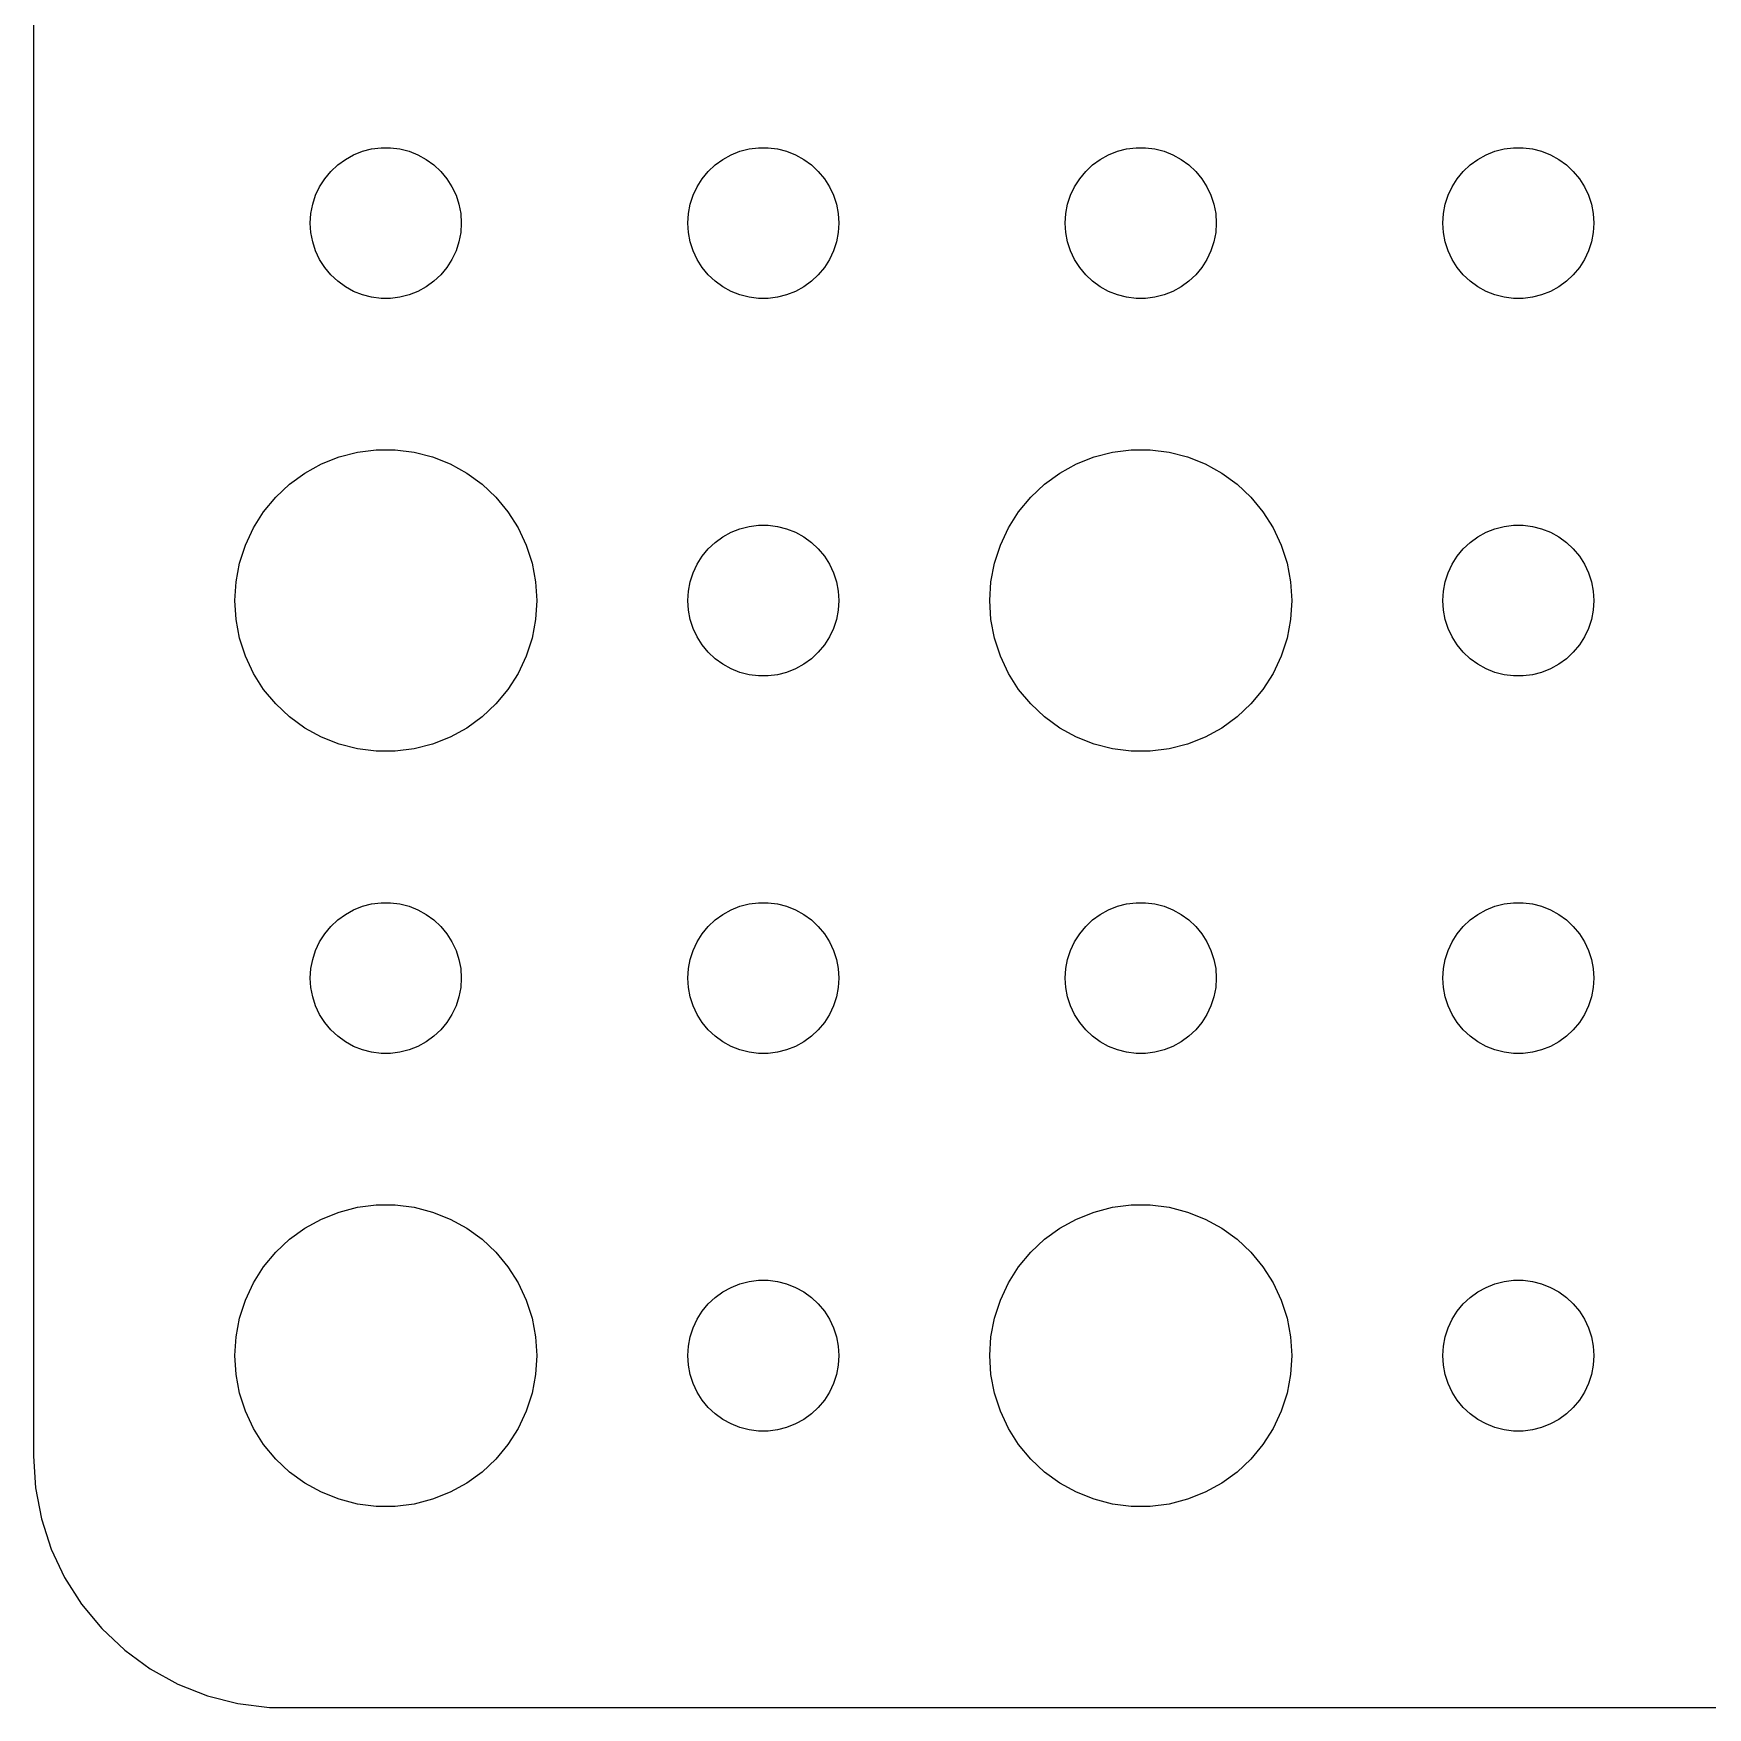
# Model space of a CAD drawing. Header units: metres. Extents: x -37 to 37, y 215 to 541.
# Drawn here: x -37 to -3.74, y 299.01 to 332.27 of the extents above; entities that cross this region are included whole.
import ezdxf

# ---------------------------------------------------------------- set-up
doc = ezdxf.new("R2010")
doc.units = ezdxf.units.M

msp = doc.modelspace()

# ---------------------------------------------------------------- linework, layer by layer
for p, q in [((-37, 368), (-37, 304)), ((-30.4635, 329.927), (-30.2811, 329.973)), ((-30.2811, 329.973), (-30.0942, 329.997)), ((-30.0942, 329.997), (-29.9058, 329.997)), ((-29.9058, 329.997), (-29.7189, 329.973)), ((-29.7189, 329.973), (-29.5365, 329.927)), ((-22.9635, 329.927), (-22.7811, 329.973)), ((-22.7811, 329.973), (-22.5942, 329.997)), ((-22.5942, 329.997), (-22.4058, 329.997)), ((-22.4058, 329.997), (-22.2189, 329.973)), ((-22.2189, 329.973), (-22.0365, 329.927)), ((-15.4635, 329.927), (-15.2811, 329.973)), ((-15.2811, 329.973), (-15.0942, 329.997)), ((-15.0942, 329.997), (-14.9058, 329.997)), ((-14.9058, 329.997), (-14.7189, 329.973)), ((-14.7189, 329.973), (-14.5365, 329.927)), ((-7.96352, 329.927), (-7.78107, 329.973)), ((-7.78107, 329.973), (-7.59418, 329.997)), ((-7.59418, 329.997), (-7.40581, 329.997)), ((-7.40581, 329.997), (-7.21892, 329.973)), ((-7.21892, 329.973), (-7.03647, 329.927)), ((-31.0934, 329.527), (-30.9561, 329.656)), ((-30.9561, 329.656), (-30.8037, 329.766)), ((-30.8037, 329.766), (-30.6387, 329.857)), ((-30.6387, 329.857), (-30.4635, 329.927)), ((-29.5365, 329.927), (-29.3613, 329.857)), ((-29.3613, 329.857), (-29.1963, 329.766)), ((-29.1963, 329.766), (-29.0439, 329.656)), ((-29.0439, 329.656), (-28.9065, 329.527)), ((-23.5934, 329.527), (-23.4561, 329.656)), ((-23.4561, 329.656), (-23.3037, 329.766)), ((-23.3037, 329.766), (-23.1387, 329.857)), ((-23.1387, 329.857), (-22.9635, 329.927)), ((-22.0365, 329.927), (-21.8613, 329.857)), ((-21.8613, 329.857), (-21.6963, 329.766)), ((-21.6963, 329.766), (-21.5439, 329.656)), ((-21.5439, 329.656), (-21.4065, 329.527)), ((-16.0934, 329.527), (-15.9561, 329.656)), ((-15.9561, 329.656), (-15.8037, 329.766)), ((-15.8037, 329.766), (-15.6387, 329.857)), ((-15.6387, 329.857), (-15.4635, 329.927)), ((-14.5365, 329.927), (-14.3613, 329.857)), ((-14.3613, 329.857), (-14.1963, 329.766)), ((-14.1963, 329.766), (-14.0439, 329.656)), ((-14.0439, 329.656), (-13.9065, 329.527)), ((-8.59344, 329.527), (-8.45613, 329.656)), ((-8.45613, 329.656), (-8.30373, 329.766)), ((-8.30373, 329.766), (-8.13866, 329.857)), ((-8.13866, 329.857), (-7.96352, 329.927)), ((-7.03647, 329.927), (-6.86133, 329.857)), ((-6.86133, 329.857), (-6.69626, 329.766)), ((-6.69626, 329.766), (-6.54385, 329.656)), ((-6.54385, 329.656), (-6.40654, 329.527)), ((-31.3145, 329.223), (-31.2135, 329.382)), ((-31.2135, 329.382), (-31.0934, 329.527)), ((-28.9065, 329.527), (-28.7865, 329.382)), ((-28.7865, 329.382), (-28.6855, 329.223)), ((-23.8145, 329.223), (-23.7135, 329.382)), ((-23.7135, 329.382), (-23.5934, 329.527)), ((-21.4065, 329.527), (-21.2865, 329.382)), ((-21.2865, 329.382), (-21.1855, 329.223)), ((-16.3145, 329.223), (-16.2135, 329.382)), ((-16.2135, 329.382), (-16.0934, 329.527)), ((-13.9065, 329.527), (-13.7865, 329.382)), ((-13.7865, 329.382), (-13.6855, 329.223)), ((-8.81445, 329.223), (-8.71352, 329.382)), ((-8.71352, 329.382), (-8.59344, 329.527)), ((-6.40654, 329.527), (-6.28647, 329.382)), ((-6.28647, 329.382), (-6.18553, 329.223)), ((-31.4529, 328.873), (-31.3947, 329.052)), ((-31.3947, 329.052), (-31.3145, 329.223)), ((-28.6855, 329.223), (-28.6053, 329.052)), ((-28.6053, 329.052), (-28.5471, 328.873)), ((-23.9529, 328.873), (-23.8947, 329.052)), ((-23.8947, 329.052), (-23.8145, 329.223)), ((-21.1855, 329.223), (-21.1053, 329.052)), ((-21.1053, 329.052), (-21.0471, 328.873)), ((-16.4529, 328.873), (-16.3947, 329.052)), ((-16.3947, 329.052), (-16.3145, 329.223)), ((-13.6855, 329.223), (-13.6053, 329.052)), ((-13.6053, 329.052), (-13.5471, 328.873)), ((-8.95287, 328.873), (-8.89465, 329.052)), ((-8.89465, 329.052), (-8.81445, 329.223)), ((-6.18553, 329.223), (-6.10533, 329.052)), ((-6.10533, 329.052), (-6.04712, 328.873)), ((-31.5, 328.5), (-31.4882, 328.688)), ((-31.4882, 328.688), (-31.4529, 328.873)), ((-28.5471, 328.873), (-28.5118, 328.688)), ((-28.5118, 328.688), (-28.5, 328.5)), ((-24, 328.5), (-23.9882, 328.688)), ((-23.9882, 328.688), (-23.9529, 328.873)), ((-21.0471, 328.873), (-21.0118, 328.688)), ((-21.0118, 328.688), (-21, 328.5)), ((-16.5, 328.5), (-16.4882, 328.688)), ((-16.4882, 328.688), (-16.4529, 328.873)), ((-13.5471, 328.873), (-13.5118, 328.688)), ((-13.5118, 328.688), (-13.5, 328.5)), ((-9, 328.5), (-8.98816, 328.688)), ((-8.98816, 328.688), (-8.95287, 328.873)), ((-6.04712, 328.873), (-6.01183, 328.688)), ((-6.01183, 328.688), (-6, 328.5)), ((-31.4882, 328.312), (-31.5, 328.5)), ((-31.4529, 328.127), (-31.4882, 328.312)), ((-28.5118, 328.312), (-28.5471, 328.127)), ((-28.5, 328.5), (-28.5118, 328.312)), ((-23.9882, 328.312), (-24, 328.5)), ((-23.9529, 328.127), (-23.9882, 328.312)), ((-21.0118, 328.312), (-21.0471, 328.127)), ((-21, 328.5), (-21.0118, 328.312)), ((-16.4882, 328.312), (-16.5, 328.5)), ((-16.4529, 328.127), (-16.4882, 328.312)), ((-13.5118, 328.312), (-13.5471, 328.127)), ((-13.5, 328.5), (-13.5118, 328.312)), ((-8.98816, 328.312), (-9, 328.5)), ((-8.95287, 328.127), (-8.98816, 328.312)), ((-6.01183, 328.312), (-6.04712, 328.127)), ((-6, 328.5), (-6.01183, 328.312)), ((-31.3947, 327.948), (-31.4529, 328.127)), ((-31.3145, 327.777), (-31.3947, 327.948)), ((-28.6053, 327.948), (-28.6855, 327.777)), ((-28.5471, 328.127), (-28.6053, 327.948)), ((-23.8947, 327.948), (-23.9529, 328.127)), ((-23.8145, 327.777), (-23.8947, 327.948)), ((-21.1053, 327.948), (-21.1855, 327.777)), ((-21.0471, 328.127), (-21.1053, 327.948)), ((-16.3947, 327.948), (-16.4529, 328.127)), ((-16.3145, 327.777), (-16.3947, 327.948)), ((-13.6053, 327.948), (-13.6855, 327.777)), ((-13.5471, 328.127), (-13.6053, 327.948)), ((-8.89465, 327.948), (-8.95287, 328.127)), ((-8.81445, 327.777), (-8.89465, 327.948)), ((-6.10533, 327.948), (-6.18553, 327.777)), ((-6.04712, 328.127), (-6.10533, 327.948)), ((-31.2135, 327.618), (-31.3145, 327.777)), ((-31.0934, 327.473), (-31.2135, 327.618)), ((-28.7865, 327.618), (-28.9065, 327.473)), ((-28.6855, 327.777), (-28.7865, 327.618)), ((-23.7135, 327.618), (-23.8145, 327.777)), ((-23.5934, 327.473), (-23.7135, 327.618)), ((-21.2865, 327.618), (-21.4065, 327.473)), ((-21.1855, 327.777), (-21.2865, 327.618)), ((-16.2135, 327.618), (-16.3145, 327.777)), ((-16.0934, 327.473), (-16.2135, 327.618)), ((-13.7865, 327.618), (-13.9065, 327.473)), ((-13.6855, 327.777), (-13.7865, 327.618)), ((-8.71352, 327.618), (-8.81445, 327.777)), ((-8.59344, 327.473), (-8.71352, 327.618)), ((-6.28647, 327.618), (-6.40654, 327.473)), ((-6.18553, 327.777), (-6.28647, 327.618)), ((-30.9561, 327.344), (-31.0934, 327.473)), ((-30.8037, 327.234), (-30.9561, 327.344)), ((-29.0439, 327.344), (-29.1963, 327.234)), ((-28.9065, 327.473), (-29.0439, 327.344)), ((-23.4561, 327.344), (-23.5934, 327.473)), ((-23.3037, 327.234), (-23.4561, 327.344)), ((-21.5439, 327.344), (-21.6963, 327.234)), ((-21.4065, 327.473), (-21.5439, 327.344)), ((-15.9561, 327.344), (-16.0934, 327.473)), ((-15.8037, 327.234), (-15.9561, 327.344)), ((-14.0439, 327.344), (-14.1963, 327.234)), ((-13.9065, 327.473), (-14.0439, 327.344)), ((-8.45613, 327.344), (-8.59344, 327.473)), ((-8.30373, 327.234), (-8.45613, 327.344)), ((-6.54385, 327.344), (-6.69626, 327.234)), ((-6.40654, 327.473), (-6.54385, 327.344)), ((-30.6387, 327.143), (-30.8037, 327.234)), ((-30.4635, 327.073), (-30.6387, 327.143)), ((-30.2811, 327.027), (-30.4635, 327.073)), ((-30.0942, 327.003), (-30.2811, 327.027)), ((-29.9058, 327.003), (-30.0942, 327.003)), ((-29.7189, 327.027), (-29.9058, 327.003)), ((-29.5365, 327.073), (-29.7189, 327.027)), ((-29.3613, 327.143), (-29.5365, 327.073)), ((-29.1963, 327.234), (-29.3613, 327.143)), ((-23.1387, 327.143), (-23.3037, 327.234)), ((-22.9635, 327.073), (-23.1387, 327.143)), ((-22.7811, 327.027), (-22.9635, 327.073)), ((-22.5942, 327.003), (-22.7811, 327.027)), ((-22.4058, 327.003), (-22.5942, 327.003)), ((-22.2189, 327.027), (-22.4058, 327.003)), ((-22.0365, 327.073), (-22.2189, 327.027)), ((-21.8613, 327.143), (-22.0365, 327.073)), ((-21.6963, 327.234), (-21.8613, 327.143)), ((-15.6387, 327.143), (-15.8037, 327.234)), ((-15.4635, 327.073), (-15.6387, 327.143)), ((-15.2811, 327.027), (-15.4635, 327.073)), ((-15.0942, 327.003), (-15.2811, 327.027)), ((-14.9058, 327.003), (-15.0942, 327.003)), ((-14.7189, 327.027), (-14.9058, 327.003)), ((-14.5365, 327.073), (-14.7189, 327.027)), ((-14.3613, 327.143), (-14.5365, 327.073)), ((-14.1963, 327.234), (-14.3613, 327.143)), ((-8.13866, 327.143), (-8.30373, 327.234)), ((-7.96352, 327.073), (-8.13866, 327.143)), ((-7.78107, 327.027), (-7.96352, 327.073)), ((-7.59418, 327.003), (-7.78107, 327.027)), ((-7.40581, 327.003), (-7.59418, 327.003)), ((-7.21892, 327.027), (-7.40581, 327.003)), ((-7.03647, 327.073), (-7.21892, 327.027)), ((-6.86133, 327.143), (-7.03647, 327.073)), ((-6.69626, 327.234), (-6.86133, 327.143)), ((-30.5621, 323.947), (-30.1884, 323.994)), ((-30.1884, 323.994), (-29.8116, 323.994)), ((-29.8116, 323.994), (-29.4379, 323.947)), ((-15.5621, 323.947), (-15.1884, 323.994)), ((-15.1884, 323.994), (-14.8116, 323.994)), ((-14.8116, 323.994), (-14.4379, 323.947)), ((-31.6075, 323.533), (-31.2773, 323.714)), ((-31.2773, 323.714), (-30.927, 323.853)), ((-30.927, 323.853), (-30.5621, 323.947)), ((-29.4379, 323.947), (-29.0729, 323.853)), ((-29.0729, 323.853), (-28.7227, 323.714)), ((-28.7227, 323.714), (-28.3925, 323.533)), ((-16.6075, 323.533), (-16.2773, 323.714)), ((-16.2773, 323.714), (-15.927, 323.853)), ((-15.927, 323.853), (-15.5621, 323.947)), ((-14.4379, 323.947), (-14.0729, 323.853)), ((-14.0729, 323.853), (-13.7227, 323.714)), ((-13.7227, 323.714), (-13.3925, 323.533)), ((-32.1869, 323.054), (-31.9123, 323.312)), ((-31.9123, 323.312), (-31.6075, 323.533)), ((-28.3925, 323.533), (-28.0877, 323.312)), ((-28.0877, 323.312), (-27.8131, 323.054)), ((-17.1869, 323.054), (-16.9123, 323.312)), ((-16.9123, 323.312), (-16.6075, 323.533)), ((-13.3925, 323.533), (-13.0877, 323.312)), ((-13.0877, 323.312), (-12.8131, 323.054)), ((-32.427, 322.763), (-32.1869, 323.054)), ((-27.8131, 323.054), (-27.5729, 322.763)), ((-17.427, 322.763), (-17.1869, 323.054)), ((-12.8131, 323.054), (-12.5729, 322.763)), ((-32.6289, 322.445), (-32.427, 322.763)), ((-27.5729, 322.763), (-27.3711, 322.445)), ((-17.6289, 322.445), (-17.427, 322.763)), ((-12.5729, 322.763), (-12.3711, 322.445)), ((-32.7893, 322.104), (-32.6289, 322.445)), ((-27.3711, 322.445), (-27.2107, 322.104)), ((-23.3037, 322.266), (-23.1387, 322.357)), ((-23.1387, 322.357), (-22.9635, 322.427)), ((-22.9635, 322.427), (-22.7811, 322.473)), ((-22.7811, 322.473), (-22.5942, 322.497)), ((-22.5942, 322.497), (-22.4058, 322.497)), ((-22.4058, 322.497), (-22.2189, 322.473)), ((-22.2189, 322.473), (-22.0365, 322.427)), ((-22.0365, 322.427), (-21.8613, 322.357)), ((-21.8613, 322.357), (-21.6963, 322.266)), ((-17.7893, 322.104), (-17.6289, 322.445)), ((-12.3711, 322.445), (-12.2107, 322.104)), ((-8.30373, 322.266), (-8.13866, 322.357)), ((-8.13866, 322.357), (-7.96352, 322.427)), ((-7.96352, 322.427), (-7.78107, 322.473)), ((-7.78107, 322.473), (-7.59418, 322.497)), ((-7.59418, 322.497), (-7.40581, 322.497)), ((-7.40581, 322.497), (-7.21892, 322.473)), ((-7.21892, 322.473), (-7.03647, 322.427)), ((-7.03647, 322.427), (-6.86133, 322.357)), ((-6.86133, 322.357), (-6.69626, 322.266)), ((-32.9057, 321.746), (-32.7893, 322.104)), ((-27.2107, 322.104), (-27.0942, 321.746)), ((-23.7135, 321.882), (-23.5934, 322.027)), ((-23.5934, 322.027), (-23.4561, 322.156)), ((-23.4561, 322.156), (-23.3037, 322.266)), ((-21.6963, 322.266), (-21.5439, 322.156)), ((-21.5439, 322.156), (-21.4065, 322.027)), ((-21.4065, 322.027), (-21.2865, 321.882)), ((-17.9057, 321.746), (-17.7893, 322.104)), ((-12.2107, 322.104), (-12.0942, 321.746)), ((-8.71352, 321.882), (-8.59344, 322.027)), ((-8.59344, 322.027), (-8.45613, 322.156)), ((-8.45613, 322.156), (-8.30373, 322.266)), ((-6.69626, 322.266), (-6.54385, 322.156)), ((-6.54385, 322.156), (-6.40654, 322.027)), ((-6.40654, 322.027), (-6.28647, 321.882)), ((-32.9763, 321.376), (-32.9057, 321.746)), ((-27.0942, 321.746), (-27.0237, 321.376)), ((-23.8947, 321.552), (-23.8145, 321.723)), ((-23.8145, 321.723), (-23.7135, 321.882)), ((-21.2865, 321.882), (-21.1855, 321.723)), ((-21.1855, 321.723), (-21.1053, 321.552)), ((-17.9763, 321.376), (-17.9057, 321.746)), ((-12.0942, 321.746), (-12.0237, 321.376)), ((-8.89465, 321.552), (-8.81445, 321.723)), ((-8.81445, 321.723), (-8.71352, 321.882)), ((-6.28647, 321.882), (-6.18553, 321.723)), ((-6.18553, 321.723), (-6.10533, 321.552)), ((-33, 321), (-32.9763, 321.376)), ((-27.0237, 321.376), (-27, 321)), ((-23.9882, 321.188), (-23.9529, 321.373)), ((-23.9529, 321.373), (-23.8947, 321.552)), ((-21.1053, 321.552), (-21.0471, 321.373)), ((-21.0471, 321.373), (-21.0118, 321.188)), ((-18, 321), (-17.9763, 321.376)), ((-12.0237, 321.376), (-12, 321)), ((-8.98816, 321.188), (-8.95287, 321.373)), ((-8.95287, 321.373), (-8.89465, 321.552)), ((-6.10533, 321.552), (-6.04712, 321.373)), ((-6.04712, 321.373), (-6.01183, 321.188)), ((-32.9763, 320.624), (-33, 321)), ((-27, 321), (-27.0237, 320.624)), ((-24, 321), (-23.9882, 321.188)), ((-23.9882, 320.812), (-24, 321)), ((-21.0118, 321.188), (-21, 321)), ((-21, 321), (-21.0118, 320.812)), ((-17.9763, 320.624), (-18, 321)), ((-12, 321), (-12.0237, 320.624)), ((-9, 321), (-8.98816, 321.188)), ((-8.98816, 320.812), (-9, 321)), ((-6.01183, 321.188), (-6, 321)), ((-6, 321), (-6.01183, 320.812)), ((-23.9529, 320.627), (-23.9882, 320.812)), ((-23.8947, 320.448), (-23.9529, 320.627)), ((-21.0471, 320.627), (-21.1053, 320.448)), ((-21.0118, 320.812), (-21.0471, 320.627)), ((-8.95287, 320.627), (-8.98816, 320.812)), ((-8.89465, 320.448), (-8.95287, 320.627)), ((-6.04712, 320.627), (-6.10533, 320.448)), ((-6.01183, 320.812), (-6.04712, 320.627)), ((-32.9057, 320.254), (-32.9763, 320.624)), ((-27.0237, 320.624), (-27.0942, 320.254)), ((-23.8145, 320.277), (-23.8947, 320.448)), ((-21.1053, 320.448), (-21.1855, 320.277)), ((-17.9057, 320.254), (-17.9763, 320.624)), ((-12.0237, 320.624), (-12.0942, 320.254)), ((-8.81445, 320.277), (-8.89465, 320.448)), ((-6.10533, 320.448), (-6.18553, 320.277)), ((-32.7893, 319.896), (-32.9057, 320.254)), ((-27.0942, 320.254), (-27.2107, 319.896)), ((-23.7135, 320.118), (-23.8145, 320.277)), ((-23.5934, 319.973), (-23.7135, 320.118)), ((-23.4561, 319.844), (-23.5934, 319.973)), ((-21.4065, 319.973), (-21.5439, 319.844)), ((-21.2865, 320.118), (-21.4065, 319.973)), ((-21.1855, 320.277), (-21.2865, 320.118)), ((-17.7893, 319.896), (-17.9057, 320.254)), ((-12.0942, 320.254), (-12.2107, 319.896)), ((-8.71352, 320.118), (-8.81445, 320.277)), ((-8.59344, 319.973), (-8.71352, 320.118)), ((-8.45613, 319.844), (-8.59344, 319.973)), ((-6.40654, 319.973), (-6.54385, 319.844)), ((-6.28647, 320.118), (-6.40654, 319.973)), ((-6.18553, 320.277), (-6.28647, 320.118)), ((-32.6289, 319.555), (-32.7893, 319.896)), ((-27.2107, 319.896), (-27.3711, 319.555)), ((-23.3037, 319.734), (-23.4561, 319.844)), ((-23.1387, 319.643), (-23.3037, 319.734)), ((-22.9635, 319.573), (-23.1387, 319.643)), ((-21.8613, 319.643), (-22.0365, 319.573)), ((-21.6963, 319.734), (-21.8613, 319.643)), ((-21.5439, 319.844), (-21.6963, 319.734)), ((-17.6289, 319.555), (-17.7893, 319.896)), ((-12.2107, 319.896), (-12.3711, 319.555)), ((-8.30373, 319.734), (-8.45613, 319.844)), ((-8.13866, 319.643), (-8.30373, 319.734)), ((-7.96352, 319.573), (-8.13866, 319.643)), ((-6.86133, 319.643), (-7.03647, 319.573)), ((-6.69626, 319.734), (-6.86133, 319.643)), ((-6.54385, 319.844), (-6.69626, 319.734)), ((-32.427, 319.237), (-32.6289, 319.555)), ((-27.3711, 319.555), (-27.5729, 319.237)), ((-22.7811, 319.527), (-22.9635, 319.573)), ((-22.5942, 319.503), (-22.7811, 319.527)), ((-22.4058, 319.503), (-22.5942, 319.503)), ((-22.2189, 319.527), (-22.4058, 319.503)), ((-22.0365, 319.573), (-22.2189, 319.527)), ((-17.427, 319.237), (-17.6289, 319.555)), ((-12.3711, 319.555), (-12.5729, 319.237)), ((-7.78107, 319.527), (-7.96352, 319.573)), ((-7.59418, 319.503), (-7.78107, 319.527)), ((-7.40581, 319.503), (-7.59418, 319.503)), ((-7.21892, 319.527), (-7.40581, 319.503)), ((-7.03647, 319.573), (-7.21892, 319.527)), ((-32.1869, 318.946), (-32.427, 319.237)), ((-27.5729, 319.237), (-27.8131, 318.946)), ((-17.1869, 318.946), (-17.427, 319.237)), ((-12.5729, 319.237), (-12.8131, 318.946)), ((-31.9123, 318.688), (-32.1869, 318.946)), ((-31.6075, 318.467), (-31.9123, 318.688)), ((-28.0877, 318.688), (-28.3925, 318.467)), ((-27.8131, 318.946), (-28.0877, 318.688)), ((-16.9123, 318.688), (-17.1869, 318.946)), ((-16.6075, 318.467), (-16.9123, 318.688)), ((-13.0877, 318.688), (-13.3925, 318.467)), ((-12.8131, 318.946), (-13.0877, 318.688)), ((-31.2773, 318.286), (-31.6075, 318.467)), ((-28.3925, 318.467), (-28.7227, 318.286)), ((-16.2773, 318.286), (-16.6075, 318.467)), ((-13.3925, 318.467), (-13.7227, 318.286)), ((-30.927, 318.147), (-31.2773, 318.286)), ((-30.5621, 318.053), (-30.927, 318.147)), ((-30.1884, 318.006), (-30.5621, 318.053)), ((-29.8116, 318.006), (-30.1884, 318.006)), ((-29.4379, 318.053), (-29.8116, 318.006)), ((-29.0729, 318.147), (-29.4379, 318.053)), ((-28.7227, 318.286), (-29.0729, 318.147)), ((-15.927, 318.147), (-16.2773, 318.286)), ((-15.5621, 318.053), (-15.927, 318.147)), ((-15.1884, 318.006), (-15.5621, 318.053)), ((-14.8116, 318.006), (-15.1884, 318.006)), ((-14.4379, 318.053), (-14.8116, 318.006)), ((-14.0729, 318.147), (-14.4379, 318.053)), ((-13.7227, 318.286), (-14.0729, 318.147)), ((-30.4635, 314.927), (-30.2811, 314.973)), ((-30.2811, 314.973), (-30.0942, 314.997)), ((-30.0942, 314.997), (-29.9058, 314.997)), ((-29.9058, 314.997), (-29.7189, 314.973)), ((-29.7189, 314.973), (-29.5365, 314.927)), ((-22.9635, 314.927), (-22.7811, 314.973)), ((-22.7811, 314.973), (-22.5942, 314.997)), ((-22.5942, 314.997), (-22.4058, 314.997)), ((-22.4058, 314.997), (-22.2189, 314.973)), ((-22.2189, 314.973), (-22.0365, 314.927)), ((-15.4635, 314.927), (-15.2811, 314.973)), ((-15.2811, 314.973), (-15.0942, 314.997)), ((-15.0942, 314.997), (-14.9058, 314.997)), ((-14.9058, 314.997), (-14.7189, 314.973)), ((-14.7189, 314.973), (-14.5365, 314.927)), ((-7.96352, 314.927), (-7.78107, 314.973)), ((-7.78107, 314.973), (-7.59418, 314.997)), ((-7.59418, 314.997), (-7.40581, 314.997)), ((-7.40581, 314.997), (-7.21892, 314.973)), ((-7.21892, 314.973), (-7.03647, 314.927)), ((-31.0934, 314.527), (-30.9561, 314.656)), ((-30.9561, 314.656), (-30.8037, 314.766)), ((-30.8037, 314.766), (-30.6387, 314.857)), ((-30.6387, 314.857), (-30.4635, 314.927)), ((-29.5365, 314.927), (-29.3613, 314.857)), ((-29.3613, 314.857), (-29.1963, 314.766)), ((-29.1963, 314.766), (-29.0439, 314.656)), ((-29.0439, 314.656), (-28.9065, 314.527)), ((-23.5934, 314.527), (-23.4561, 314.656)), ((-23.4561, 314.656), (-23.3037, 314.766)), ((-23.3037, 314.766), (-23.1387, 314.857)), ((-23.1387, 314.857), (-22.9635, 314.927)), ((-22.0365, 314.927), (-21.8613, 314.857)), ((-21.8613, 314.857), (-21.6963, 314.766)), ((-21.6963, 314.766), (-21.5439, 314.656)), ((-21.5439, 314.656), (-21.4065, 314.527)), ((-16.0934, 314.527), (-15.9561, 314.656)), ((-15.9561, 314.656), (-15.8037, 314.766)), ((-15.8037, 314.766), (-15.6387, 314.857)), ((-15.6387, 314.857), (-15.4635, 314.927)), ((-14.5365, 314.927), (-14.3613, 314.857)), ((-14.3613, 314.857), (-14.1963, 314.766)), ((-14.1963, 314.766), (-14.0439, 314.656)), ((-14.0439, 314.656), (-13.9065, 314.527)), ((-8.59344, 314.527), (-8.45613, 314.656)), ((-8.45613, 314.656), (-8.30373, 314.766)), ((-8.30373, 314.766), (-8.13866, 314.857)), ((-8.13866, 314.857), (-7.96352, 314.927)), ((-7.03647, 314.927), (-6.86133, 314.857)), ((-6.86133, 314.857), (-6.69626, 314.766)), ((-6.69626, 314.766), (-6.54385, 314.656)), ((-6.54385, 314.656), (-6.40654, 314.527)), ((-31.3145, 314.223), (-31.2135, 314.382)), ((-31.2135, 314.382), (-31.0934, 314.527)), ((-28.9065, 314.527), (-28.7865, 314.382)), ((-28.7865, 314.382), (-28.6855, 314.223)), ((-23.8145, 314.223), (-23.7135, 314.382)), ((-23.7135, 314.382), (-23.5934, 314.527)), ((-21.4065, 314.527), (-21.2865, 314.382)), ((-21.2865, 314.382), (-21.1855, 314.223)), ((-16.3145, 314.223), (-16.2135, 314.382)), ((-16.2135, 314.382), (-16.0934, 314.527)), ((-13.9065, 314.527), (-13.7865, 314.382)), ((-13.7865, 314.382), (-13.6855, 314.223)), ((-8.81445, 314.223), (-8.71352, 314.382)), ((-8.71352, 314.382), (-8.59344, 314.527)), ((-6.40654, 314.527), (-6.28647, 314.382)), ((-6.28647, 314.382), (-6.18553, 314.223)), ((-31.4529, 313.873), (-31.3947, 314.052)), ((-31.3947, 314.052), (-31.3145, 314.223)), ((-28.6855, 314.223), (-28.6053, 314.052)), ((-28.6053, 314.052), (-28.5471, 313.873)), ((-23.9529, 313.873), (-23.8947, 314.052)), ((-23.8947, 314.052), (-23.8145, 314.223)), ((-21.1855, 314.223), (-21.1053, 314.052)), ((-21.1053, 314.052), (-21.0471, 313.873)), ((-16.4529, 313.873), (-16.3947, 314.052)), ((-16.3947, 314.052), (-16.3145, 314.223)), ((-13.6855, 314.223), (-13.6053, 314.052)), ((-13.6053, 314.052), (-13.5471, 313.873)), ((-8.95287, 313.873), (-8.89465, 314.052)), ((-8.89465, 314.052), (-8.81445, 314.223)), ((-6.18553, 314.223), (-6.10533, 314.052)), ((-6.10533, 314.052), (-6.04712, 313.873)), ((-31.5, 313.5), (-31.4882, 313.688)), ((-31.4882, 313.688), (-31.4529, 313.873)), ((-28.5471, 313.873), (-28.5118, 313.688)), ((-28.5118, 313.688), (-28.5, 313.5)), ((-24, 313.5), (-23.9882, 313.688)), ((-23.9882, 313.688), (-23.9529, 313.873)), ((-21.0471, 313.873), (-21.0118, 313.688)), ((-21.0118, 313.688), (-21, 313.5)), ((-16.5, 313.5), (-16.4882, 313.688)), ((-16.4882, 313.688), (-16.4529, 313.873)), ((-13.5471, 313.873), (-13.5118, 313.688)), ((-13.5118, 313.688), (-13.5, 313.5)), ((-9, 313.5), (-8.98816, 313.688)), ((-8.98816, 313.688), (-8.95287, 313.873)), ((-6.04712, 313.873), (-6.01183, 313.688)), ((-6.01183, 313.688), (-6, 313.5)), ((-31.4882, 313.312), (-31.5, 313.5)), ((-31.4529, 313.127), (-31.4882, 313.312)), ((-28.5118, 313.312), (-28.5471, 313.127)), ((-28.5, 313.5), (-28.5118, 313.312)), ((-23.9882, 313.312), (-24, 313.5)), ((-23.9529, 313.127), (-23.9882, 313.312)), ((-21.0118, 313.312), (-21.0471, 313.127)), ((-21, 313.5), (-21.0118, 313.312)), ((-16.4882, 313.312), (-16.5, 313.5)), ((-16.4529, 313.127), (-16.4882, 313.312)), ((-13.5118, 313.312), (-13.5471, 313.127)), ((-13.5, 313.5), (-13.5118, 313.312)), ((-8.98816, 313.312), (-9, 313.5)), ((-8.95287, 313.127), (-8.98816, 313.312)), ((-6.01183, 313.312), (-6.04712, 313.127)), ((-6, 313.5), (-6.01183, 313.312)), ((-31.3947, 312.948), (-31.4529, 313.127)), ((-28.5471, 313.127), (-28.6053, 312.948)), ((-23.8947, 312.948), (-23.9529, 313.127)), ((-21.0471, 313.127), (-21.1053, 312.948)), ((-16.3947, 312.948), (-16.4529, 313.127)), ((-13.5471, 313.127), (-13.6053, 312.948)), ((-8.89465, 312.948), (-8.95287, 313.127)), ((-6.04712, 313.127), (-6.10533, 312.948)), ((-31.3145, 312.777), (-31.3947, 312.948)), ((-31.2135, 312.618), (-31.3145, 312.777)), ((-28.6855, 312.777), (-28.7865, 312.618)), ((-28.6053, 312.948), (-28.6855, 312.777)), ((-23.8145, 312.777), (-23.8947, 312.948)), ((-23.7135, 312.618), (-23.8145, 312.777)), ((-21.1855, 312.777), (-21.2865, 312.618)), ((-21.1053, 312.948), (-21.1855, 312.777)), ((-16.3145, 312.777), (-16.3947, 312.948)), ((-16.2135, 312.618), (-16.3145, 312.777)), ((-13.6855, 312.777), (-13.7865, 312.618)), ((-13.6053, 312.948), (-13.6855, 312.777)), ((-8.81445, 312.777), (-8.89465, 312.948)), ((-8.71352, 312.618), (-8.81445, 312.777)), ((-6.18553, 312.777), (-6.28647, 312.618)), ((-6.10533, 312.948), (-6.18553, 312.777)), ((-31.0934, 312.473), (-31.2135, 312.618)), ((-30.9561, 312.344), (-31.0934, 312.473)), ((-30.8037, 312.234), (-30.9561, 312.344)), ((-29.0439, 312.344), (-29.1963, 312.234)), ((-28.9065, 312.473), (-29.0439, 312.344)), ((-28.7865, 312.618), (-28.9065, 312.473)), ((-23.5934, 312.473), (-23.7135, 312.618)), ((-23.4561, 312.344), (-23.5934, 312.473)), ((-23.3037, 312.234), (-23.4561, 312.344)), ((-21.5439, 312.344), (-21.6963, 312.234)), ((-21.4065, 312.473), (-21.5439, 312.344)), ((-21.2865, 312.618), (-21.4065, 312.473)), ((-16.0934, 312.473), (-16.2135, 312.618)), ((-15.9561, 312.344), (-16.0934, 312.473)), ((-15.8037, 312.234), (-15.9561, 312.344)), ((-14.0439, 312.344), (-14.1963, 312.234)), ((-13.9065, 312.473), (-14.0439, 312.344)), ((-13.7865, 312.618), (-13.9065, 312.473)), ((-8.59344, 312.473), (-8.71352, 312.618)), ((-8.45613, 312.344), (-8.59344, 312.473)), ((-8.30373, 312.234), (-8.45613, 312.344)), ((-6.54385, 312.344), (-6.69626, 312.234)), ((-6.40654, 312.473), (-6.54385, 312.344)), ((-6.28647, 312.618), (-6.40654, 312.473)), ((-30.6387, 312.143), (-30.8037, 312.234)), ((-30.4635, 312.073), (-30.6387, 312.143)), ((-30.2811, 312.027), (-30.4635, 312.073)), ((-30.0942, 312.003), (-30.2811, 312.027)), ((-29.9058, 312.003), (-30.0942, 312.003)), ((-29.7189, 312.027), (-29.9058, 312.003)), ((-29.5365, 312.073), (-29.7189, 312.027)), ((-29.3613, 312.143), (-29.5365, 312.073)), ((-29.1963, 312.234), (-29.3613, 312.143)), ((-23.1387, 312.143), (-23.3037, 312.234)), ((-22.9635, 312.073), (-23.1387, 312.143)), ((-22.7811, 312.027), (-22.9635, 312.073)), ((-22.5942, 312.003), (-22.7811, 312.027)), ((-22.4058, 312.003), (-22.5942, 312.003)), ((-22.2189, 312.027), (-22.4058, 312.003)), ((-22.0365, 312.073), (-22.2189, 312.027)), ((-21.8613, 312.143), (-22.0365, 312.073)), ((-21.6963, 312.234), (-21.8613, 312.143)), ((-15.6387, 312.143), (-15.8037, 312.234)), ((-15.4635, 312.073), (-15.6387, 312.143)), ((-15.2811, 312.027), (-15.4635, 312.073)), ((-15.0942, 312.003), (-15.2811, 312.027)), ((-14.9058, 312.003), (-15.0942, 312.003)), ((-14.7189, 312.027), (-14.9058, 312.003)), ((-14.5365, 312.073), (-14.7189, 312.027)), ((-14.3613, 312.143), (-14.5365, 312.073)), ((-14.1963, 312.234), (-14.3613, 312.143)), ((-8.13866, 312.143), (-8.30373, 312.234)), ((-7.96352, 312.073), (-8.13866, 312.143)), ((-7.78107, 312.027), (-7.96352, 312.073)), ((-7.59418, 312.003), (-7.78107, 312.027)), ((-7.40581, 312.003), (-7.59418, 312.003)), ((-7.21892, 312.027), (-7.40581, 312.003)), ((-7.03647, 312.073), (-7.21892, 312.027)), ((-6.86133, 312.143), (-7.03647, 312.073)), ((-6.69626, 312.234), (-6.86133, 312.143)), ((-30.5621, 308.947), (-30.1884, 308.994)), ((-30.1884, 308.994), (-29.8116, 308.994)), ((-29.8116, 308.994), (-29.4379, 308.947)), ((-15.5621, 308.947), (-15.1884, 308.994)), ((-15.1884, 308.994), (-14.8116, 308.994)), ((-14.8116, 308.994), (-14.4379, 308.947)), ((-31.6075, 308.533), (-31.2773, 308.714)), ((-31.2773, 308.714), (-30.927, 308.853)), ((-30.927, 308.853), (-30.5621, 308.947)), ((-29.4379, 308.947), (-29.0729, 308.853)), ((-29.0729, 308.853), (-28.7227, 308.714)), ((-28.7227, 308.714), (-28.3925, 308.533)), ((-16.6075, 308.533), (-16.2773, 308.714)), ((-16.2773, 308.714), (-15.927, 308.853)), ((-15.927, 308.853), (-15.5621, 308.947)), ((-14.4379, 308.947), (-14.0729, 308.853)), ((-14.0729, 308.853), (-13.7227, 308.714)), ((-13.7227, 308.714), (-13.3925, 308.533)), ((-31.9123, 308.312), (-31.6075, 308.533)), ((-28.3925, 308.533), (-28.0877, 308.312)), ((-16.9123, 308.312), (-16.6075, 308.533)), ((-13.3925, 308.533), (-13.0877, 308.312)), ((-32.427, 307.763), (-32.1869, 308.054)), ((-32.1869, 308.054), (-31.9123, 308.312)), ((-28.0877, 308.312), (-27.8131, 308.054)), ((-27.8131, 308.054), (-27.5729, 307.763)), ((-17.427, 307.763), (-17.1869, 308.054)), ((-17.1869, 308.054), (-16.9123, 308.312)), ((-13.0877, 308.312), (-12.8131, 308.054)), ((-12.8131, 308.054), (-12.5729, 307.763)), ((-32.6289, 307.445), (-32.427, 307.763)), ((-27.5729, 307.763), (-27.3711, 307.445)), ((-17.6289, 307.445), (-17.427, 307.763)), ((-12.5729, 307.763), (-12.3711, 307.445)), ((-32.7893, 307.104), (-32.6289, 307.445)), ((-27.3711, 307.445), (-27.2107, 307.104)), ((-23.3037, 307.266), (-23.1387, 307.357)), ((-23.1387, 307.357), (-22.9635, 307.427)), ((-22.9635, 307.427), (-22.7811, 307.473)), ((-22.7811, 307.473), (-22.5942, 307.497)), ((-22.5942, 307.497), (-22.4058, 307.497)), ((-22.4058, 307.497), (-22.2189, 307.473)), ((-22.2189, 307.473), (-22.0365, 307.427)), ((-22.0365, 307.427), (-21.8613, 307.357)), ((-21.8613, 307.357), (-21.6963, 307.266)), ((-17.7893, 307.104), (-17.6289, 307.445)), ((-12.3711, 307.445), (-12.2107, 307.104)), ((-8.30373, 307.266), (-8.13866, 307.357)), ((-8.13866, 307.357), (-7.96352, 307.427)), ((-7.96352, 307.427), (-7.78107, 307.473)), ((-7.78107, 307.473), (-7.59418, 307.497)), ((-7.59418, 307.497), (-7.40581, 307.497)), ((-7.40581, 307.497), (-7.21892, 307.473)), ((-7.21892, 307.473), (-7.03647, 307.427)), ((-7.03647, 307.427), (-6.86133, 307.357)), ((-6.86133, 307.357), (-6.69626, 307.266)), ((-32.9057, 306.746), (-32.7893, 307.104)), ((-27.2107, 307.104), (-27.0942, 306.746)), ((-23.7135, 306.882), (-23.5934, 307.027)), ((-23.5934, 307.027), (-23.4561, 307.156)), ((-23.4561, 307.156), (-23.3037, 307.266)), ((-21.6963, 307.266), (-21.5439, 307.156)), ((-21.5439, 307.156), (-21.4065, 307.027)), ((-21.4065, 307.027), (-21.2865, 306.882)), ((-17.9057, 306.746), (-17.7893, 307.104)), ((-12.2107, 307.104), (-12.0942, 306.746)), ((-8.71352, 306.882), (-8.59344, 307.027)), ((-8.59344, 307.027), (-8.45613, 307.156)), ((-8.45613, 307.156), (-8.30373, 307.266)), ((-6.69626, 307.266), (-6.54385, 307.156)), ((-6.54385, 307.156), (-6.40654, 307.027)), ((-6.40654, 307.027), (-6.28647, 306.882)), ((-32.9763, 306.376), (-32.9057, 306.746)), ((-27.0942, 306.746), (-27.0237, 306.376)), ((-23.8947, 306.552), (-23.8145, 306.723)), ((-23.8145, 306.723), (-23.7135, 306.882)), ((-21.2865, 306.882), (-21.1855, 306.723)), ((-21.1855, 306.723), (-21.1053, 306.552)), ((-17.9763, 306.376), (-17.9057, 306.746)), ((-12.0942, 306.746), (-12.0237, 306.376)), ((-8.89465, 306.552), (-8.81445, 306.723)), ((-8.81445, 306.723), (-8.71352, 306.882)), ((-6.28647, 306.882), (-6.18553, 306.723)), ((-6.18553, 306.723), (-6.10533, 306.552)), ((-33, 306), (-32.9763, 306.376)), ((-27.0237, 306.376), (-27, 306)), ((-23.9882, 306.188), (-23.9529, 306.373)), ((-23.9529, 306.373), (-23.8947, 306.552)), ((-21.1053, 306.552), (-21.0471, 306.373)), ((-21.0471, 306.373), (-21.0118, 306.188)), ((-18, 306), (-17.9763, 306.376)), ((-12.0237, 306.376), (-12, 306)), ((-8.98816, 306.188), (-8.95287, 306.373)), ((-8.95287, 306.373), (-8.89465, 306.552)), ((-6.10533, 306.552), (-6.04712, 306.373)), ((-6.04712, 306.373), (-6.01183, 306.188)), ((-32.9763, 305.624), (-33, 306)), ((-27, 306), (-27.0237, 305.624)), ((-24, 306), (-23.9882, 306.188)), ((-23.9882, 305.812), (-24, 306)), ((-21.0118, 306.188), (-21, 306)), ((-21, 306), (-21.0118, 305.812)), ((-17.9763, 305.624), (-18, 306)), ((-12, 306), (-12.0237, 305.624)), ((-9, 306), (-8.98816, 306.188)), ((-8.98816, 305.812), (-9, 306)), ((-6.01183, 306.188), (-6, 306)), ((-6, 306), (-6.01183, 305.812)), ((-23.9529, 305.627), (-23.9882, 305.812)), ((-21.0118, 305.812), (-21.0471, 305.627)), ((-8.95287, 305.627), (-8.98816, 305.812)), ((-6.01183, 305.812), (-6.04712, 305.627)), ((-32.9057, 305.254), (-32.9763, 305.624)), ((-27.0237, 305.624), (-27.0942, 305.254)), ((-23.8947, 305.448), (-23.9529, 305.627)), ((-23.8145, 305.277), (-23.8947, 305.448)), ((-21.1053, 305.448), (-21.1855, 305.277)), ((-21.0471, 305.627), (-21.1053, 305.448)), ((-17.9057, 305.254), (-17.9763, 305.624)), ((-12.0237, 305.624), (-12.0942, 305.254)), ((-8.89465, 305.448), (-8.95287, 305.627)), ((-8.81445, 305.277), (-8.89465, 305.448)), ((-6.10533, 305.448), (-6.18553, 305.277)), ((-6.04712, 305.627), (-6.10533, 305.448)), ((-32.7893, 304.896), (-32.9057, 305.254)), ((-27.0942, 305.254), (-27.2107, 304.896)), ((-23.7135, 305.118), (-23.8145, 305.277)), ((-23.5934, 304.973), (-23.7135, 305.118)), ((-21.2865, 305.118), (-21.4065, 304.973)), ((-21.1855, 305.277), (-21.2865, 305.118)), ((-17.7893, 304.896), (-17.9057, 305.254)), ((-12.0942, 305.254), (-12.2107, 304.896)), ((-8.71352, 305.118), (-8.81445, 305.277)), ((-8.59344, 304.973), (-8.71352, 305.118)), ((-6.28647, 305.118), (-6.40654, 304.973)), ((-6.18553, 305.277), (-6.28647, 305.118)), ((-32.6289, 304.555), (-32.7893, 304.896)), ((-27.2107, 304.896), (-27.3711, 304.555)), ((-23.4561, 304.844), (-23.5934, 304.973)), ((-23.3037, 304.734), (-23.4561, 304.844)), ((-23.1387, 304.643), (-23.3037, 304.734)), ((-21.6963, 304.734), (-21.8613, 304.643)), ((-21.5439, 304.844), (-21.6963, 304.734)), ((-21.4065, 304.973), (-21.5439, 304.844)), ((-17.6289, 304.555), (-17.7893, 304.896)), ((-12.2107, 304.896), (-12.3711, 304.555)), ((-8.45613, 304.844), (-8.59344, 304.973)), ((-8.30373, 304.734), (-8.45613, 304.844)), ((-8.13866, 304.643), (-8.30373, 304.734)), ((-6.69626, 304.734), (-6.86133, 304.643)), ((-6.54385, 304.844), (-6.69626, 304.734)), ((-6.40654, 304.973), (-6.54385, 304.844)), ((-32.427, 304.237), (-32.6289, 304.555)), ((-27.3711, 304.555), (-27.5729, 304.237)), ((-22.9635, 304.573), (-23.1387, 304.643)), ((-22.7811, 304.527), (-22.9635, 304.573)), ((-22.5942, 304.503), (-22.7811, 304.527)), ((-22.4058, 304.503), (-22.5942, 304.503)), ((-22.2189, 304.527), (-22.4058, 304.503)), ((-22.0365, 304.573), (-22.2189, 304.527)), ((-21.8613, 304.643), (-22.0365, 304.573)), ((-17.427, 304.237), (-17.6289, 304.555)), ((-12.3711, 304.555), (-12.5729, 304.237)), ((-7.96352, 304.573), (-8.13866, 304.643)), ((-7.78107, 304.527), (-7.96352, 304.573)), ((-7.59418, 304.503), (-7.78107, 304.527)), ((-7.40581, 304.503), (-7.59418, 304.503)), ((-7.21892, 304.527), (-7.40581, 304.503)), ((-7.03647, 304.573), (-7.21892, 304.527)), ((-6.86133, 304.643), (-7.03647, 304.573)), ((-37, 304), (-36.9606, 303.373)), ((-32.1869, 303.946), (-32.427, 304.237)), ((-27.5729, 304.237), (-27.8131, 303.946)), ((-17.1869, 303.946), (-17.427, 304.237)), ((-12.5729, 304.237), (-12.8131, 303.946)), ((-31.9123, 303.688), (-32.1869, 303.946)), ((-31.6075, 303.467), (-31.9123, 303.688)), ((-28.0877, 303.688), (-28.3925, 303.467)), ((-27.8131, 303.946), (-28.0877, 303.688)), ((-16.9123, 303.688), (-17.1869, 303.946)), ((-16.6075, 303.467), (-16.9123, 303.688)), ((-13.0877, 303.688), (-13.3925, 303.467)), ((-12.8131, 303.946), (-13.0877, 303.688)), ((-36.9606, 303.373), (-36.8429, 302.757)), ((-31.2773, 303.286), (-31.6075, 303.467)), ((-28.3925, 303.467), (-28.7227, 303.286)), ((-16.2773, 303.286), (-16.6075, 303.467)), ((-13.3925, 303.467), (-13.7227, 303.286)), ((-30.927, 303.147), (-31.2773, 303.286)), ((-30.5621, 303.053), (-30.927, 303.147)), ((-30.1884, 303.006), (-30.5621, 303.053)), ((-29.8116, 303.006), (-30.1884, 303.006)), ((-29.4379, 303.053), (-29.8116, 303.006)), ((-29.0729, 303.147), (-29.4379, 303.053)), ((-28.7227, 303.286), (-29.0729, 303.147)), ((-15.927, 303.147), (-16.2773, 303.286)), ((-15.5621, 303.053), (-15.927, 303.147)), ((-15.1884, 303.006), (-15.5621, 303.053)), ((-14.8116, 303.006), (-15.1884, 303.006)), ((-14.4379, 303.053), (-14.8116, 303.006)), ((-14.0729, 303.147), (-14.4379, 303.053)), ((-13.7227, 303.286), (-14.0729, 303.147)), ((-36.8429, 302.757), (-36.6489, 302.159)), ((-36.6489, 302.159), (-36.3815, 301.591)), ((-36.3815, 301.591), (-36.0451, 301.061)), ((-36.0451, 301.061), (-35.6448, 300.577)), ((-35.6448, 300.577), (-35.1871, 300.147)), ((-35.1871, 300.147), (-34.6791, 299.778)), ((-34.6791, 299.778), (-34.1289, 299.476)), ((-34.1289, 299.476), (-33.5451, 299.245)), ((-33.5451, 299.245), (-32.9369, 299.089)), ((-32.9369, 299.089), (-32.3139, 299.01)), ((-32.3139, 299.01), (32.3139, 299.01))]:
    msp.add_line(p, q)

doc.saveas('drawing.dxf')
